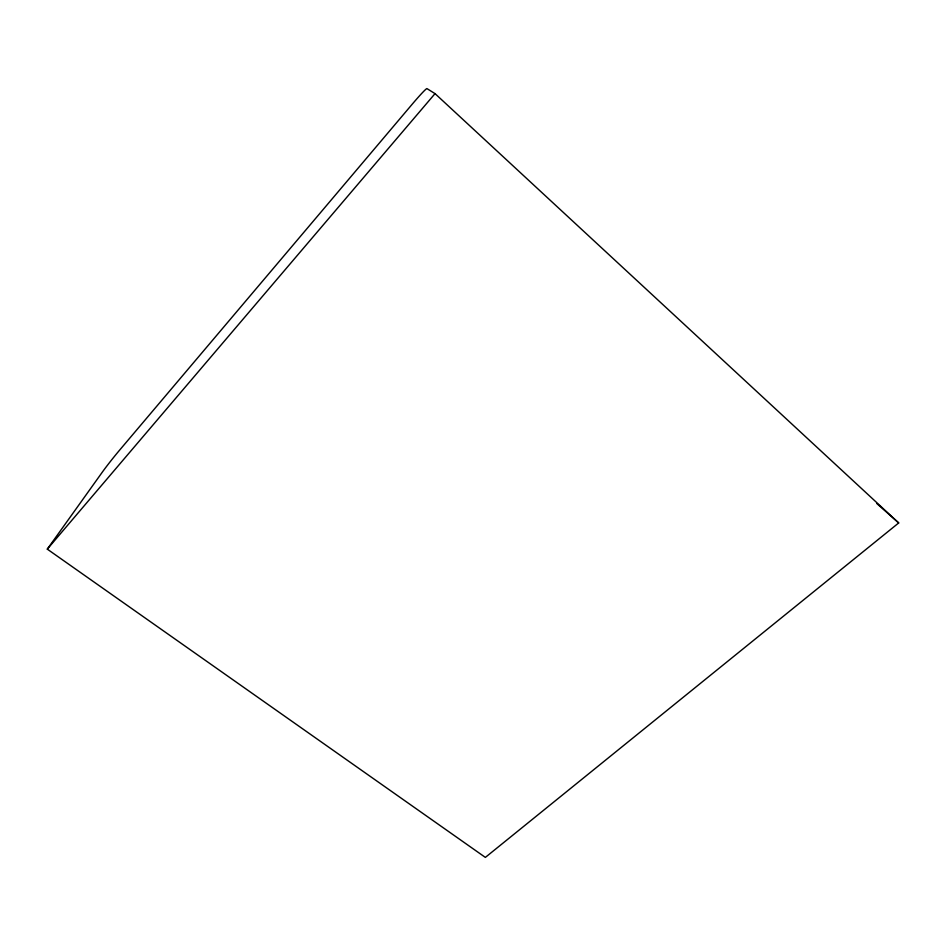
<?xml version="1.0" encoding="UTF-8"?>
<svg xmlns="http://www.w3.org/2000/svg" width="946" height="946" viewBox="0 0 946 946"><rect width="100%" height="100%" fill="white"/><g stroke="black" fill="none" stroke-linecap="round" stroke-linejoin="round"><path stroke-width="1.42" d="M47.3 549.141L102.31 472.149A22.278 1.064 -51.4 0 1 119.586 450.166L412.208 104.214A26.074 1.419 -50.3 0 1 426.953 88.605L435.03 93.63L898.7 522.937L485.357 857.395L47.3 549.141L435.03 93.63M876.907 503.639L898.7 522.937"/></g></svg>
